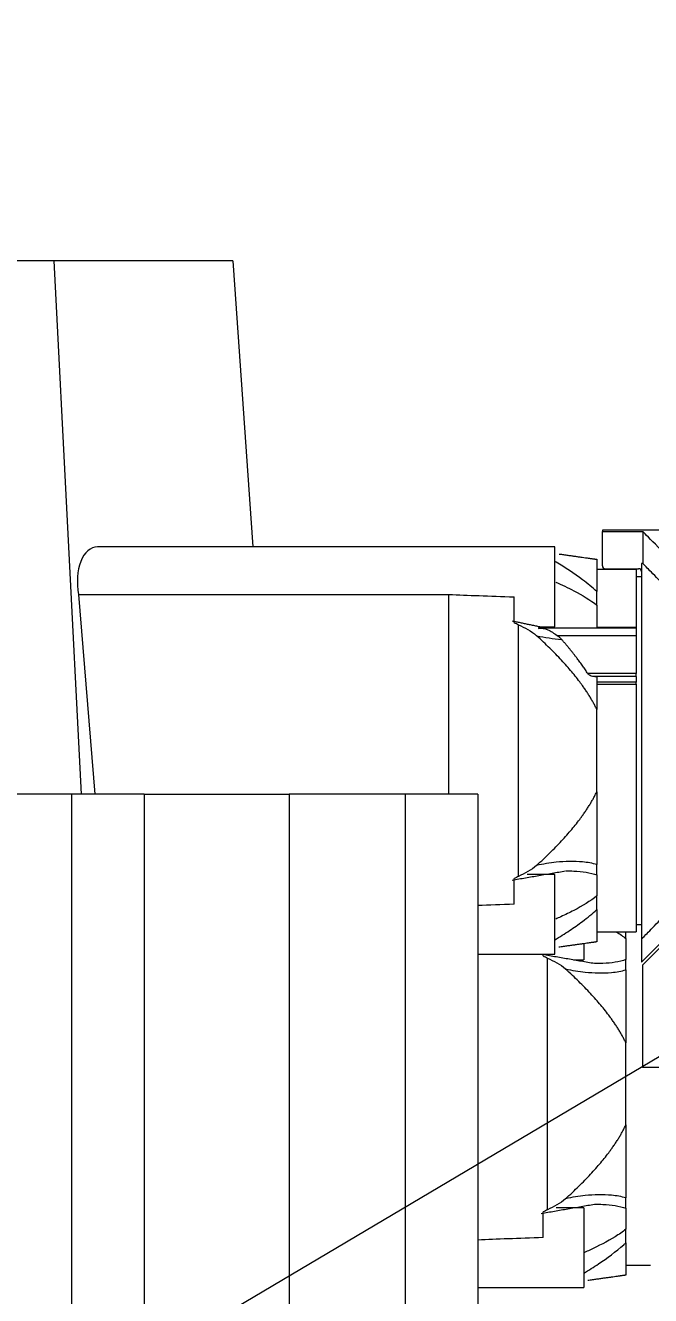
# Model space of a CAD drawing. Header units: millimetres. Extents: x 0 to 594, y 0 to 532.
# Drawn here: x 440.202 to 442.357, y 288.98 to 293.363 of the extents above; entities that cross this region are included whole.
import ezdxf

# ---------------------------------------------------------------- set-up
doc = ezdxf.new("R2010")
doc.units = ezdxf.units.MM
for name, color, linetype, true_color in [('13', 7, 'Continuous', 0xffffff), ('201', 7, 'Continuous', 0xffffff), ('3', 7, 'Continuous', 0xffffff)]:
    doc.layers.add(name, color=color, linetype=linetype, true_color=true_color)
doc.styles.add('iso-1', font='isocp.shx')
doc.dimstyles.get("Standard").update_dxf_attribs({"dimtxt": 0.18, "dimasz": 0.18, "dimexe": 0.18, "dimexo": 0.0625, "dimgap": 0.09, "dimtad": 0, "dimtih": 1, "dimtoh": 1, "dimdec": 4, "dimzin": 0, "dimdsep": 46, "dimtxsty": 'Standard', "dimcen": 0.09, "dimadec": 0, "dimazin": 0, "dimtfac": 1, "dimtdec": 4, "dimtofl": 0, "dimtmove": 0, "dimatfit": 3, "dimfxl": 1, "dimtolj": 1, "dimtzin": 0, "dimarcsym": 0})

# ---------------------------------------------------------------- blocks, each defined once
blk = doc.blocks.new('_U1')
at = {"layer": '201', "color": 250, "lineweight": 13}
blk.add_line((430.61169, 282.820884), (499.931008, 323.940688), dxfattribs=at)
at = {"layer": '201', "color": 250, "lineweight": 18}
blk.add_solid([(499.931008, 323.940688), (497.155868, 321.758737), (496.685695, 322.551343), (499.931008, 323.940688)], dxfattribs=at)
at = {"layer": '201', "color": 250, "linetype": 'Continuous', "lineweight": 18, "char_height": 3.5, "attachment_point": 7, "rotation": 30.676165, "line_spacing_factor": 0.963855, "style": 'iso-1'}
for s, insert in [('\\W0.5795;1612', (481.810819, 313.855865)), ('\\W0.6380;R', (478.626316, 311.966838))]:
    blk.add_mtext(s, dxfattribs=dict(at, insert=insert))
blk = doc.blocks.new('_U12')
at = {"layer": '201', "color": 250, "lineweight": 13}
blk.add_arc((430.61169, 282.820884), 24.022753, 0, 184.999943, dxfattribs=at)

msp = doc.modelspace()

# ---------------------------------------------------------------- linework, layer by layer
at = {"layer": '13', "color": 250, "linetype": 'Continuous', "lineweight": 18}
msp.add_circle((430.61169, 282.82088), 80.5978, dxfattribs=at)
at = {"layer": '3', "color": 250, "linetype": 'Continuous', "lineweight": 18}
for p, q in [((440.29957, 292.55088), (439.2295, 292.55088)), ((440.91738, 292.55088), (440.29957, 292.55088)), ((440.29957, 292.55088), (440.39376, 290.71088)), ((440.91738, 292.55088), (440.98643, 291.56339)), ((443.52886, 291.62091), (442.19069, 291.62091)), ((442.19069, 291.62091), (442.19069, 291.61663)), ((442.19069, 291.61663), (442.32994, 291.61663)), ((442.19069, 291.49838), (442.19069, 291.61663)), ((442.32995, 291.61662), (442.32995, 291.50654)), ((442.02669, 291.56338), (440.45025, 291.56338)), ((442.02669, 291.42588), (442.02669, 291.56338)), ((442.17169, 291.52083), (442.17169, 291.40931)), ((442.30669, 291.48588), (442.17169, 291.48588)), ((442.20069, 291.48838), (442.31569, 291.48838)), ((442.30669, 291.48588), (442.30669, 291.28568)), ((442.32569, 291.50654), (442.32569, 290.21088)), ((442.32995, 291.50654), (442.32569, 291.50654)), ((442.32569, 291.46088), (442.30669, 291.46088)), ((440.38552, 291.39978), (441.66169, 291.39978)), ((440.38552, 291.39978), (440.44114, 290.71088)), ((441.66169, 290.71088), (441.66169, 291.39978)), ((442.02669, 291.28838), (442.02669, 291.42588)), ((441.88669, 291.30262), (441.88669, 291.39113)), ((442.17169, 291.36213), (442.17169, 291.28506)), ((441.90159, 290.42668), (441.90159, 291.29509)), ((442.30669, 291.28281), (441.96923, 291.28281)), ((441.97133, 291.28838), (442.02669, 291.28838)), ((442.30669, 291.28568), (442.17169, 291.28568)), ((442.30669, 291.28568), (442.30669, 291.28506)), ((442.30669, 291.28506), (442.30669, 291.28281)), ((442.30669, 291.28281), (442.30669, 291.25805)), ((442.30669, 291.25805), (442.30669, 291.1263)), ((442.17169, 291.11374), (442.15692, 291.11694)), ((442.17169, 291.11374), (442.17169, 291.00265)), ((442.30669, 291.11694), (442.30669, 291.1263)), ((442.30669, 291.11694), (442.30669, 291.09688)), ((442.30669, 291.09041), (442.30669, 291.09688)), ((442.30669, 291.09041), (442.30669, 290.23588)), ((442.32569, 290.13123), (443.31436, 291.1199)), ((442.32936, 290.12075), (443.32336, 291.11475)), ((442.17169, 290.71912), (442.17169, 291.00265)), ((440.36169, 290.71088), (436.86169, 290.71088)), ((440.61169, 290.71088), (440.36169, 290.71088)), ((440.61169, 290.71088), (440.61169, 286.88068)), ((440.61169, 290.71088), (441.11169, 290.71088)), ((441.51169, 290.71088), (441.11169, 290.71088)), ((441.76169, 290.71088), (441.51169, 290.71088)), ((441.76169, 290.71088), (441.76169, 286.82083)), ((442.17169, 290.71912), (442.17169, 290.46732)), ((442.02669, 290.43338), (441.93144, 290.43338)), ((442.02669, 290.29588), (442.02669, 290.43338)), ((442.17169, 290.43166), (442.17169, 290.35964)), ((441.88669, 290.33063), (441.88669, 290.41915)), ((442.17169, 290.31263), (442.17169, 290.20094)), ((442.02669, 290.15838), (442.02669, 290.29588)), ((442.30669, 290.26088), (442.32569, 290.26088)), ((442.17169, 290.23588), (442.30669, 290.23588)), ((442.27169, 290.21213), (442.27169, 290.14011)), ((442.32569, 290.21088), (442.32569, 290.13123)), ((442.12669, 290.19381), (442.12669, 290.13838)), ((441.76169, 290.15838), (442.02669, 290.15838)), ((441.98669, 290.15262), (441.98669, 290.15839)), ((442.00159, 289.27668), (442.00159, 290.14509)), ((442.09107, 290.13838), (442.12669, 290.13838)), ((442.27169, 290.10463), (442.27169, 289.85265)), ((442.32936, 290.12075), (442.32936, 289.76741)), ((442.27169, 289.56912), (442.27169, 289.85265)), ((443.35877, 289.76741), (442.32936, 289.76741)), ((442.27169, 289.56912), (442.27169, 289.31732)), ((441.98669, 289.18063), (441.98669, 289.26915)), ((442.12669, 289.28338), (442.03144, 289.28338)), ((442.12669, 289.28338), (442.12669, 289.14588)), ((442.27169, 289.28166), (442.27169, 289.20963)), ((442.27169, 289.16263), (442.27169, 289.05094)), ((442.12669, 289.14588), (442.12669, 289.00838)), ((442.27169, 289.08588), (442.35685, 289.08588)), ((441.76169, 289.00838), (442.12669, 289.00838))]:
    msp.add_line(p, q, dxfattribs=at)
at = {"layer": '3', "color": 250, "linetype": 'Continuous', "lineweight": 13}
for p, q in [((442.17169, 291.28506), (442.30669, 291.28506)), ((442.03459, 291.25805), (442.30669, 291.25805)), ((442.30669, 291.1263), (442.14075, 291.1263)), ((442.30669, 291.11694), (442.15692, 291.11694)), ((442.30669, 291.09688), (442.17169, 291.09688)), ((442.17169, 291.09041), (442.30669, 291.09041)), ((440.36169, 286.89301), (440.36169, 290.71088)), ((441.11169, 290.71088), (441.11169, 286.85593)), ((441.51169, 286.8347), (441.51169, 290.71088))]:
    msp.add_line(p, q, dxfattribs=at)
at = {"layer": '3', "color": 250, "linetype": 'Continuous', "lineweight": 18}
for centre, start, end in [((442.20069, 291.49838), 180, 270), ((442.31569, 291.47838), 360, 90)]:
    msp.add_arc(centre, 0.01, start, end, dxfattribs=at)
for centre, major_axis, ratio, start_param, end_param in [((440.46135, 291.42588), (-0.01653, 0.13717), 0.571785, 6.2143917, 7.9761524), ((457.13116, 291.42588), (15.75594, 0), 0.008727, 3.3325753, 3.3970895), ((457.13116, 290.29588), (15.75594, 0), 0.008727, 2.8860958, 2.9196487), ((457.23116, 289.14588), (15.75594, 0), 0.008727, 2.8860958, 2.95061)]:
    msp.add_ellipse(centre, major_axis=major_axis, ratio=ratio, start_param=start_param, end_param=end_param, dxfattribs=at)
for points, knots in [([(442.4819, 291.46393), (442.44364, 291.50244), (442.41021, 291.53603), (442.35668, 291.5898), (442.33792, 291.60863), (442.32994, 291.61664)], [0, 0, 0, 0, 0.5, 0.5, 1, 1, 1, 1]), ([(442.32569, 290.21088), (442.3257, 290.21089), (442.33088, 290.21617), (442.35061, 290.2363), (442.36517, 290.25116), (442.40088, 290.2877), (442.42238, 290.30973), (442.46921, 290.35793), (442.49474, 290.38428), (442.57645, 290.46927), (442.63599, 290.5315), (442.72619, 290.63186), (442.75678, 290.66674), (442.79977, 290.7222), (442.8137, 290.74133), (442.83837, 290.78156), (442.8494, 290.80301), (442.86149, 290.84904), (442.8614, 290.87366), (442.84897, 290.91978), (442.83793, 290.94102), (442.80073, 291.00137), (442.77093, 291.03729), (442.682, 291.14131), (442.62037, 291.20614), (442.50776, 291.32427), (442.45491, 291.37864), (442.39227, 291.44289), (442.37386, 291.46172), (442.34552, 291.49067), (442.33534, 291.50105), (442.32995, 291.50654)], [0, 0, 0, 0, 0.0625, 0.0625, 0.125, 0.125, 0.1875, 0.1875, 0.25, 0.25, 0.375, 0.375, 0.4375, 0.4375, 0.46875, 0.46875, 0.5, 0.5, 0.53125, 0.53125, 0.5625, 0.5625, 0.625, 0.625, 0.75, 0.75, 0.875, 0.875, 0.9375, 0.9375, 1, 1, 1, 1]), ([(442.17169, 291.36213), (442.17169, 291.3666), (442.17169, 291.37101), (442.17169, 291.38168), (442.17169, 291.38785), (442.17169, 291.39944), (442.17169, 291.4049), (442.17169, 291.40936)], [0, 0, 0, 0, 0.2472184, 0.2472184, 0.6154669, 0.6154669, 1, 1, 1, 1]), ([(441.88669, 291.30262), (441.88924, 291.3014), (441.89179, 291.30016), (441.89675, 291.29765), (441.89918, 291.29638), (441.90159, 291.29509)], [0, 0, 0, 0, 0.508146, 0.508146, 1, 1, 1, 1]), ([(441.97092, 291.28183), (441.98153, 291.28396), (441.99214, 291.28245), (442.01337, 291.27328), (442.02398, 291.26572), (442.03459, 291.25805)], [0, 0, 0, 0, 0.5, 0.5, 1, 1, 1, 1]), ([(442.04991, 291.2447), (442.04769, 291.24723), (442.04525, 291.2496), (442.04012, 291.25402), (442.03739, 291.2561), (442.03459, 291.25804)], [0, 0, 0, 0, 0.4968845, 0.4968845, 1, 1, 1, 1]), ([(442.15692, 291.11694), (442.15401, 291.11757), (442.15106, 291.11858), (442.14671, 291.12087), (442.14518, 291.12183), (442.14265, 291.12394), (442.14157, 291.12504), (442.14075, 291.1263)], [0, 0, 0, 0, 0.5001893, 0.5001893, 0.7764269, 0.7764269, 1, 1, 1, 1]), ([(442.17169, 290.43166), (442.17169, 290.43376), (442.17169, 290.436), (442.17169, 290.44206), (442.17169, 290.44612), (442.17169, 290.45559), (442.17169, 290.4611), (442.17169, 290.46728)], [0, 0, 0, 0, 0.2474256, 0.2474256, 0.6156123, 0.6156123, 1, 1, 1, 1]), ([(441.90159, 290.42668), (441.89918, 290.42538), (441.89675, 290.42412), (441.89179, 290.42161), (441.88925, 290.42036), (441.88669, 290.41915)], [0, 0, 0, 0, 0.4916117, 0.4916117, 1, 1, 1, 1]), ([(442.17169, 290.31257), (442.17169, 290.31821), (442.17169, 290.32539), (442.17169, 290.33724), (442.17169, 290.34154), (442.17169, 290.35041), (442.17169, 290.35499), (442.17169, 290.35963)], [0, 0, 0, 0, 0.4863213, 0.4863213, 0.7419232, 0.7419232, 1, 1, 1, 1]), ([(442.02672, 290.20773), (442.04385, 290.21808), (442.07613, 290.23857), (442.12535, 290.27311), (442.15631, 290.29808), (442.17171, 290.31258)], [0, 0, 0, 0, 0.3377277, 0.6415464, 1, 1, 1, 1]), ([(442.27169, 290.21213), (442.27169, 290.2166), (442.27169, 290.22101), (442.27169, 290.22902), (442.27169, 290.23266), (442.27169, 290.23618)], [0, 0, 0, 0, 0.535286, 0.535286, 1, 1, 1, 1]), ([(441.98669, 290.15262), (441.98924, 290.1514), (441.99179, 290.15016), (441.99675, 290.14765), (441.99918, 290.14638), (442.00159, 290.14509)], [0, 0, 0, 0, 0.5081518, 0.5081518, 1, 1, 1, 1]), ([(442.27169, 290.10467), (442.27169, 290.1124), (442.27169, 290.11908), (442.27169, 290.12772), (442.27169, 290.13047), (442.27169, 290.13557), (442.27169, 290.13792), (442.27169, 290.14011)], [0, 0, 0, 0, 0.4846836, 0.4846836, 0.7410892, 0.7410892, 1, 1, 1, 1]), ([(442.06379, 290.1076), (442.08654, 290.10268), (442.14026, 290.09391), (442.21106, 290.09215), (442.25629, 290.09978), (442.27171, 290.10467)], [0, 0, 0, 0, 0.3149044, 0.7457453, 1, 1, 1, 1]), ([(442.27169, 289.28166), (442.27169, 289.28376), (442.27169, 289.286), (442.27169, 289.29206), (442.27169, 289.29612), (442.27169, 289.30559), (442.27169, 289.3111), (442.27169, 289.31728)], [0, 0, 0, 0, 0.2474236, 0.2474236, 0.6156113, 0.6156113, 1, 1, 1, 1]), ([(442.00159, 289.27668), (441.99918, 289.27538), (441.99675, 289.27412), (441.99179, 289.27161), (441.98925, 289.27036), (441.98669, 289.26915)], [0, 0, 0, 0, 0.4915987, 0.4915987, 1, 1, 1, 1]), ([(442.27169, 289.16263), (442.27169, 289.16823), (442.27169, 289.17541), (442.27169, 289.18726), (442.27169, 289.19156), (442.27169, 289.20042), (442.27169, 289.20499), (442.27169, 289.20963)], [0, 0, 0, 0, 0.4870068, 0.4870068, 0.7422603, 0.7422603, 1, 1, 1, 1])]:
    msp.add_open_spline(points, degree=3, knots=knots, dxfattribs=at)
for points, weights in [([(442.04162, 291.53911), (442.13179, 291.52644), (442.17169, 291.52083)], [1.01629505228, 1.02087343085, 1]), ([(442.17169, 291.00265), (442.11694, 291.11734), (441.96388, 291.25719)], [1, 1.02886737907, 1.00905530418]), ([(442.14075, 291.1263), (442.10377, 291.18334), (442.04991, 291.2447)], [1.00561180076, 1.01006569086, 1.00766257367]), ([(441.96381, 290.46451), (442.11693, 290.60441), (442.17169, 290.71912)], [1.00904657873, 1.0288737341, 1]), ([(442.17169, 290.20094), (442.13154, 290.19529), (442.04043, 290.18249)], [1, 1.02100996249, 1.01623406965]), ([(442.27169, 289.85265), (442.21693, 289.96736), (442.0638, 290.10727)], [1, 1.02887473929, 1.00904519818]), ([(442.06381, 289.31451), (442.21693, 289.45441), (442.27169, 289.56912)], [1.00904657929, 1.0288737337, 1]), ([(442.27169, 289.05094), (442.23153, 289.04529), (442.1404, 289.03249)], [1, 1.0210126899, 1.01623282925])]:
    msp.add_rational_spline(points, weights, degree=2, dxfattribs=at)
at = {"layer": '3', "color": 250, "linetype": 'Continuous', "lineweight": 13}
for points, knots in [([(442.17173, 291.40934), (442.15634, 291.42382), (442.1111, 291.46029), (442.0609, 291.49341), (442.02824, 291.51321), (442.02641, 291.51432)], [0, 0, 0, 0, 0.3572302, 0.9640803, 1, 1, 1, 1]), ([(442.02988, 291.44242), (442.05112, 291.43283), (442.10213, 291.40833), (442.14955, 291.38059), (442.17169, 291.36213)], [0, 0, 0, 0, 0.4103385, 1, 1, 1, 1]), ([(442.17173, 290.4673), (442.15633, 290.47219), (442.11111, 290.47985), (442.04027, 290.47814), (441.98656, 290.46939), (441.96383, 290.46449)], [0, 0, 0, 0, 0.2540341, 0.6851325, 1, 1, 1, 1]), ([(442.06511, 290.44593), (442.0743, 290.44593), (442.11302, 290.44509), (442.1495, 290.44034), (442.17169, 290.43166)], [0, 0, 0, 0, 0.2348731, 1, 1, 1, 1]), ([(442.17169, 290.35963), (442.14952, 290.34115), (442.10773, 290.31665), (442.05696, 290.29175), (442.03581, 290.282), (442.02982, 290.27928)], [0, 0, 0, 0, 0.5894094, 0.8841141, 1, 1, 1, 1]), ([(442.27169, 290.14011), (442.24951, 290.13143), (442.2125, 290.12662), (442.17322, 290.12582), (442.16348, 290.12585)], [0, 0, 0, 0, 0.75457, 1, 1, 1, 1]), ([(442.27173, 289.3173), (442.25633, 289.32219), (442.21111, 289.32985), (442.14026, 289.32814), (442.08656, 289.31939), (442.06383, 289.31449)], [0, 0, 0, 0, 0.2540566, 0.6851639, 1, 1, 1, 1]), ([(442.1651, 289.29593), (442.17429, 289.29593), (442.21302, 289.29509), (442.2495, 289.29035), (442.27169, 289.28166)], [0, 0, 0, 0, 0.2348372, 1, 1, 1, 1]), ([(442.27169, 289.20963), (442.2606, 289.20039), (442.22237, 289.17437), (442.17199, 289.14874), (442.13565, 289.13201), (442.12967, 289.1293)], [0, 0, 0, 0, 0.2947659, 0.8842978, 1, 1, 1, 1]), ([(442.12666, 289.0576), (442.14376, 289.06795), (442.19132, 289.09814), (442.24023, 289.13383), (442.26929, 289.16039), (442.27169, 289.16263)], [0, 0, 0, 0, 0.3373374, 0.9446593, 1, 1, 1, 1])]:
    msp.add_open_spline(points, degree=3, knots=knots, dxfattribs=at)
at = {"layer": '3', "color": 250, "linetype": 'Continuous', "lineweight": 18}
for points, degree in [([(441.99217, 291.284), (441.88091, 291.30741)], 1), ([(441.90159, 291.29509), (441.92365, 291.28464), (441.94557, 291.27393), (441.96391, 291.25722)], 3), ([(441.99638, 291.28311), (441.99217, 291.284)], 1), ([(441.87988, 290.41402), (442.06305, 290.44592)], 1), ([(441.96385, 290.46447), (441.9455, 290.44783), (441.92363, 290.43712), (441.90159, 290.42668)], 3), ([(442.16306, 290.12585), (441.97989, 290.15775)], 1), ([(442.00159, 290.14509), (442.02358, 290.13467), (442.04541, 290.12397), (442.06374, 290.10739)], 3), ([(441.97988, 289.26402), (442.16305, 289.29592)], 1), ([(442.06385, 289.31447), (442.0455, 289.29783), (442.02363, 289.28712), (442.00159, 289.27668)], 3)]:
    msp.add_open_spline(points, degree=degree, dxfattribs=at)
at = {"layer": '3', "color": 250, "linetype": 'Continuous', "lineweight": 13}
for points in [[(441.96389, 291.25719), (441.99273, 291.25099), (442.02145, 291.24675), (442.04991, 291.2447)], [(442.23943, 290.23539), (442.25104, 290.228), (442.26192, 290.22027), (442.27169, 290.21213)]]:
    msp.add_open_spline(points, degree=3, dxfattribs=at)

# ---------------------------------------------------------------- block references
at = {"layer": '201', "color": 250, "linetype": 'Continuous', "lineweight": 18}
msp.add_blockref('_U12', (0, 0), dxfattribs=at)

# ---------------------------------------------------------------- dimensions: what is measured, and where the dimension line sits
dim = msp.add_radius_dim(center=(430.61169, 282.82088), mpoint=(499.93101, 323.94069), dimstyle='Standard', override={"dimtxt": 3.5, "dimasz": 3.5, "dimexe": 1.5, "dimexo": 0.5, "dimgap": 1.75, "dimtad": 1, "dimtih": 0, "dimtoh": 0, "dimdec": 0, "dimlfac": 20, "dimzin": 8, "dimdsep": 46, "dimlunit": 2, "dimpost": 'R<>', "dimtxsty": 'iso-1', "dimsah": 1, "dimse1": 0, "dimse2": 0, "dimsd1": 0, "dimsd2": 0, "dimclrd": 250, "dimclre": 250, "dimclrt": 250, "dimtol": 0, "dimtm": -0.1, "dimtfac": 0.7, "dimtdec": 2, "dimtofl": 1, "dimtmove": 0, "dimtzin": 8, "dimlwd": 13, "dimlwe": 13}, dxfattribs=at)
dim.commit()
dim.dimension.update_dxf_attribs({"geometry": '_U1', "text_midpoint": (482.97275, 313.88115), "dimtype": 164})

doc.saveas('drawing.dxf')
